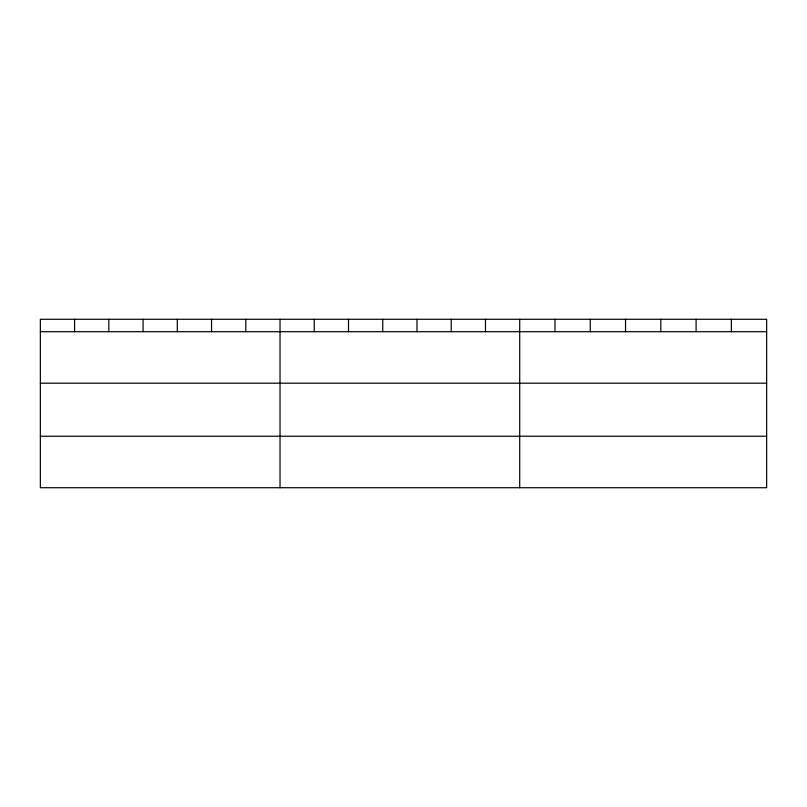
<?xml version="1.0" encoding="UTF-8"?>
<svg xmlns="http://www.w3.org/2000/svg" width="807" height="807" viewBox="0 0 807 807"><rect width="100%" height="100%" fill="white"/><g stroke="black" fill="none" stroke-linecap="round" stroke-linejoin="round"><path stroke-width="1.21" d="M766.65 383.194L766.65 319.279L40.35 319.279L40.35 487.721L766.65 487.721L766.65 383.194L40.35 383.194M40.35 331.707L766.65 331.707M40.35 436.234L766.65 436.234M731.374 319.279L731.374 331.707M696.098 319.279L696.098 331.707M660.822 319.279L660.822 331.707M625.536 319.279L625.536 331.707M590.26 319.279L590.26 331.707M554.984 319.279L554.984 331.707M519.708 319.279L519.708 487.721M485.471 319.279L485.471 331.707M451.224 319.279L451.224 331.707M416.987 319.279L416.987 331.707M382.75 319.279L382.75 331.707M348.513 319.279L348.513 331.707M314.266 319.279L314.266 331.707M280.029 319.279L280.029 487.721M245.792 319.279L245.792 331.707M211.545 319.279L211.545 331.707M177.308 319.279L177.308 331.707M143.071 319.279L143.071 331.707M108.834 319.279L108.834 331.707M74.587 319.279L74.587 331.707"/></g></svg>
